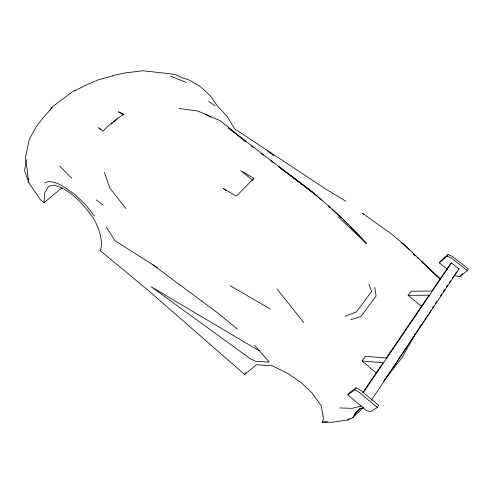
<?xml version="1.0" encoding="UTF-8"?>
<svg xmlns="http://www.w3.org/2000/svg" width="493" height="493" viewBox="0 0 493 493"><rect width="100%" height="100%" fill="white"/><g stroke="black" fill="none" stroke-linecap="round" stroke-linejoin="round"><path stroke-width="0.74" d="M26.16 159.874L24.65 170.794L28.81 182.724L40.266 199.554L44.006 202.759L44.74 192.88L48.616 186.348L54.033 185.103C71.312 189.99 83.853 204.737 93.824 218.954C99.025 228.641 103.388 239.808 100.455 250.875L147.536 289.785L244.608 374.452L256.545 364.746L272.549 365.868L288.75 373.953L301.131 382.556L311.841 392.742L321.226 405.634L323.457 418.674L322.194 422.199L332.479 422.273L347.651 419.962L352.778 417.657L363.15 407.674M123.811 114.247L123.669 114.912L118.394 111.8L123.811 114.247C116.256 119.004 109.107 124.587 103.019 131.132L98.631 127.712L100.763 129.751M50.2 110.364L51.389 107.529L73.426 91.039L75.614 90.576M421.305 325.337L421.977 323.975M253.371 179.304L253.92 178.263L240.824 170.658L252.823 180.352M415.118 334.18L402.054 357.604L384.189 380.306M352.778 417.657L355.441 413.251M354.991 414.496L356.827 411.63M377.281 407.477L378.667 405.369L360.814 390.419L356.131 387.8L349.21 392.872L347.805 394.899L366.311 410.466L370.422 411.84L377.281 407.477L359.397 392.49L354.714 389.858L347.805 394.899M454.688 275.045L455.871 275.981L459.827 276.647L467.296 270.589L468.35 268.987L452.432 256.44L448.075 254.548L440.403 261.327L439.325 262.88L447.601 269.431M459.827 276.647L460.524 275.587M419.728 326.939L421.01 325.023M432.534 307.78L433.809 305.863M435.516 303.312L436.798 301.396M440.465 295.905L441.734 294.001M443.429 291.474L444.698 289.57M446.387 287.037L447.656 285.139M449.351 282.606L450.62 280.708M452.315 278.175L453.578 276.277M455.273 273.744L456.543 271.846M383.751 381.459L431.276 310.282M371.315 400.334L459.038 268.925L451.483 262.96L450.275 263.989L431.899 290.993L411.033 291.264L408.167 295.344L420.812 305.833L422.994 305.229M362.608 392.804L383.049 362.774L362.084 360.968L365.35 356.316L386.315 357.973L429.046 295.184L408.167 295.344M363.304 392.625L451.483 262.96M354.714 389.858L356.131 387.8M439.325 262.88L446.997 256.113L448.075 254.548M356.747 411.643L354.966 413.984L360.087 408.931L363.575 407.631M244.608 374.452L246.038 372.69M52.48 107.332L42.799 118.154L36.186 126.744L29.352 139.254L25.525 157.15L28.81 182.724A89.584 74.911 13.3 0 1 28.403 178.897M253.92 178.263L236.283 196.196L223.046 188.295L225.948 190.668M357.431 410.996L360.13 408.296M113.581 122.233L117.624 118.813M44.006 202.759L62.019 187.722M458.219 269.603L459.038 268.925M347.651 419.962L349.346 418.575M461.448 274.589L462.6 273.658M443.669 290.925L444.834 289.989M111.27 124.107L112.422 123.213M322.194 422.199L322.89 421.768L327.463 421.903M74.535 90.811L87.89 84.229L98.052 79.977L112.275 75.99M344.995 316.26L356.445 311.89L371.617 291.48L368.992 284.332M350.93 319.655L360.981 316.506L376.048 296.01L374.822 287.505M361.431 406.066L352.088 408.321L339.782 407.957M112.305 75.756L124.476 73.026L142.853 70.727L174.855 74.351L184.031 78.405A35.934 20.435 49.6 0 1 189.595 80.273L200.91 86.984L210.542 96.067L217.549 106.285L227.144 116.403L234.656 128.809L326.249 189.398L345.901 201.224M376.972 372.092L375.469 372.357L362.084 360.968M179.113 108.497L197.779 111.03L220.383 120.81L245.28 141.109M259.866 350.769L257.876 350.036L151.234 286.778L250.598 358.996L255.633 361.363L269.258 362.096L254.376 345.014M170.615 76.199L186.422 82.516M446.997 256.113L451.354 258.018L467.296 270.589M205.482 114.222L211.103 117.229M230.385 285.835L270.355 309.056M106.18 226.823L115.029 240.726L157.378 267.637M401.062 242.525L404.112 244.516L440.12 278.964L421.059 261.062M208.718 101.441L214.997 105.773M152.855 264.79L217.179 312.562L237.25 328.942M267.089 150.605L273.781 155.671M251.22 145.922L253.667 147.771M261 153.317L263.441 155.166M270.774 160.712L273.831 163.023M280.554 168.107L286.667 172.729M287.887 173.653L289.108 174.577M290.334 175.502C317.973 195.327 343.652 217.863 366.231 243.326L338.075 216.735M96.32 199.948L103.092 205.113M241.57 138.496L242.778 139.42M243.98 140.351L245.187 141.281M235.001 133.141L228.395 127.933L313.554 193.071L321.516 200.164M236.196 134.09L242.802 139.303M244.004 140.246L245.206 141.195M328.338 206.247L330.045 207.769M331.752 209.291L341.421 217.906M343.128 219.422L348.452 224.796M415.377 255.867L413.103 253.784L414.792 255.362M417.078 257.426L418.218 258.461M421.546 261.654L423.795 263.755M425.484 265.326L440.12 278.964M59.795 166.196L71.664 178.158M409.4 249.969L404.112 244.516L391.35 233.91L362.46 213.229L363.421 214.412M350.018 226.435L366.231 243.326M277.066 288.972L303.731 322.57M125.863 208.582L109.896 188.055L104.362 172.451M94.403 216.002L85.751 204.897L74.807 194.452L62.734 186.064A40.864 15.875 47.6 0 0 44.653 182.971M297.032 180.45L278.865 166.739L313.554 193.071L297.032 180.45"/></g></svg>
